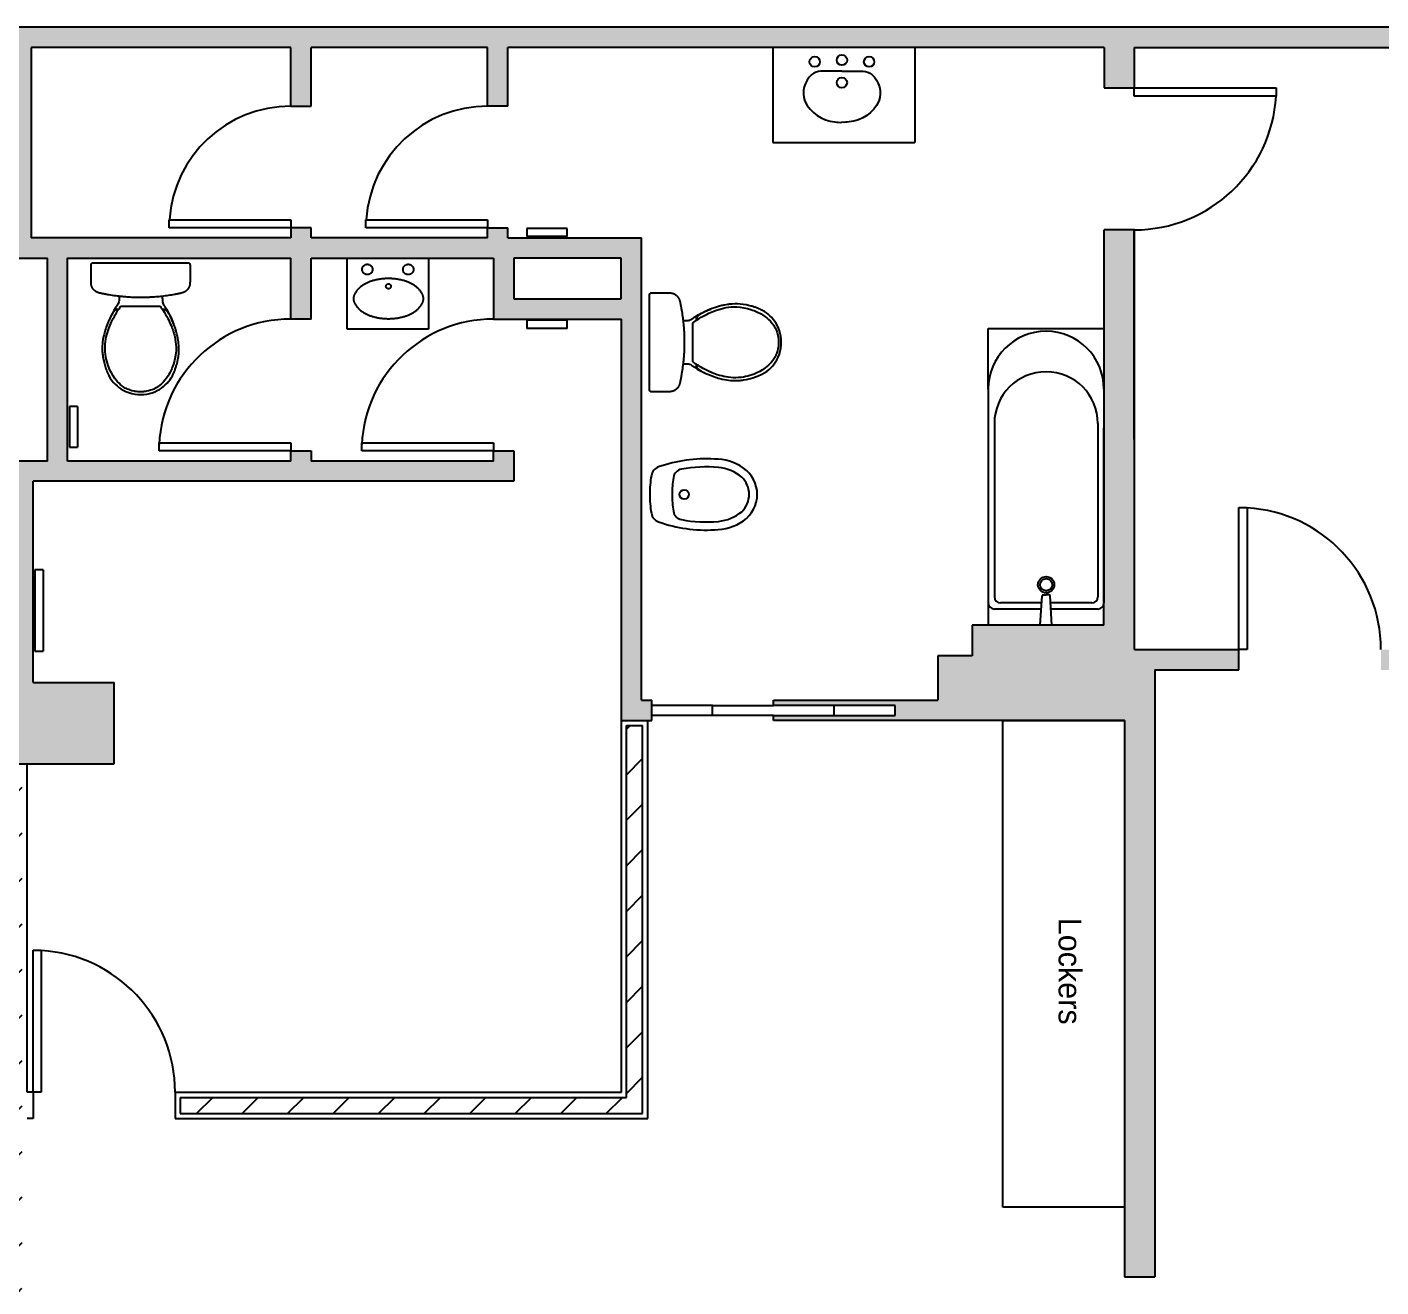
# Model space of a CAD drawing. Header units: millimetres. Extents: x 2242.9 to 2268.8, y 1264.1 to 1274.4.
# Drawn here: x 2256.73 to 2263.41, y 1268.21 to 1274.42 of the extents above; entities that cross this region are included whole.
import ezdxf

# ---------------------------------------------------------------- set-up
doc = ezdxf.new("R2010")
doc.units = ezdxf.units.MM
doc.linetypes.add('LINEA EJES', pattern=[30, 24, -3, 0, -3])
doc.layers.add('000 - EXISTENTE', color=252, linetype='Continuous', lineweight=20)
for name, color, linetype in [('CA-Puertas Existentes', 252, 'Continuous'), ('CA-Puertas Nuevas', 12, 'Continuous'), ('DU-Contorno', 30, 'Continuous'), ('EQ-Móvil', 151, 'Continuous'), ('EQ-Sanitario', 41, 'Continuous'), ('HT-Muros', 254, 'Continuous'), ('HT-Tabique', 253, 'Continuous'), ('MU-Muros', 7, 'Continuous'), ('PR-Rejillas Ventilacion', 252, 'Continuous')]:
    doc.layers.add(name, color=color, linetype=linetype)
doc.styles.add('OpenGostTypeA-Regular', font='OpenGostTypeA-Regular')

# ---------------------------------------------------------------- blocks, each defined once
blk = doc.blocks.new('000 - EQUIPAMIENTO - BIDE')
blk.add_line((2036.504547, 865.972566), (2036.504547, 865.972566))
for points in [[(2036.63748, 865.780754, 0.246826), (2036.767629, 865.849171, 0.151861), (2036.811957, 865.991754, 0.10033), (2036.772721, 866.267096, 0.271364), (2036.730166, 866.302888, 0.042357), (2036.63748, 866.310754, 0.042357), (2036.544794, 866.302888, 0.271364), (2036.502239, 866.267096, 0.10033), (2036.463003, 865.991754, 0.151861), (2036.507331, 865.849171, 0.246826)], [(2036.554735, 866.194494, 0.318789), (2036.513113, 866.154278, 0.069237), (2036.504547, 865.972566, 0.151427), (2036.552203, 865.857195, 0.20471), (2036.63748, 865.820754, 0.20471), (2036.722757, 865.857195, 0.151427), (2036.770413, 865.972566, 0.069237), (2036.761847, 866.154278, 0.318789), (2036.720225, 866.194494, 0.037773), (2036.63748, 866.200754, 0.037773)]]:
    blk.add_lwpolyline(points, format="xyb", close=True)
blk.add_circle((2036.63748, 866.140754), 0.023)
blk = doc.blocks.new('000 - EQUIPAMIENTO - BAÑADERA')
for p, q in [((2037.019079, 865.18135), (2037.019079, 865.412427)), ((2038.104079, 865.442427), (2037.049079, 865.442427)), ((2037.934079, 865.412427), (2037.079079, 865.412427)), ((2037.049079, 865.179469), (2037.049079, 865.382427)), ((2036.939079, 865.186364), (2037.084584, 865.177243)), ((2037.089079, 865.172269), (2037.089079, 865.157427)), ((2037.089079, 865.142585), (2037.089079, 865.157427)), ((2036.939079, 865.128489), (2037.084584, 865.13761)), ((2037.019079, 864.902427), (2037.019079, 865.133504)), ((2037.049079, 864.932427), (2037.049079, 865.135384)), ((2037.934079, 864.902427), (2037.079079, 864.902427)), ((2038.104079, 864.872427), (2037.049079, 864.872427))]:
    blk.add_line(p, q)
for radius in [0.04, 0.03]:
    blk.add_circle((2037.139079, 865.157427), radius)
for centre, radius, start, end in [((2037.049079, 865.412427), 0.03, 90, 180), ((2037.079079, 865.382427), 0.03, 90, 180), ((2037.934079, 865.157427), 0.255, 270, 90), ((2038.104079, 865.157427), 0.285, 270, 90), ((2037.084079, 865.172269), 0.005, 0, 84.202661), ((2037.084079, 865.142585), 0.005, 275.797339, 0), ((2037.049079, 864.902427), 0.03, 180, 270), ((2037.079079, 864.932427), 0.03, 180, 270)]:
    blk.add_arc(centre, radius, start, end)
blk = doc.blocks.new('000 - EQUIPAMIENTO - BACHA BAÑO')
for points in [[(2038.561443, 865.267825), (2038.561443, 865.337212, 0.158803), (2038.550724, 865.366367, 0.306706), (2038.463207, 865.389512, 0.265667), (2038.395124, 865.291248, 0.063087), (2038.393646, 865.267825)], [(2038.561443, 865.267825), (2038.561443, 865.198438, -0.158803), (2038.550724, 865.169284, -0.306706), (2038.463207, 865.146138, -0.265667), (2038.395124, 865.244402, -0.063087), (2038.393646, 865.267825)]]:
    blk.add_lwpolyline(points, format="xyb")
for centre, radius in [((2038.592872, 865.357317), 0.017046), ((2038.524068, 865.267825), 0.01678), ((2038.598199, 865.267825), 0.017046), ((2038.592872, 865.178333), 0.017046)]:
    blk.add_circle(centre, radius)
blk = doc.blocks.new('Inodoro Andina Planta')
for points in [[(716.546456, 775.325857, 0), (716.546456, 775.280072, 0), (716.546456, 775.265051, 0), (716.546456, 775.259751, 0), (716.546456, 775.249779, 0), (716.546433, 775.249309, 0), (716.546392, 775.248841, 0), (716.546323, 775.248381, 0), (716.546237, 775.247922, 0), (716.546157, 775.247618, 0), (716.546065, 775.247318, 0), (716.545954, 775.247022, 0), (716.545829, 775.24673, 0), (716.545718, 775.246484, 0), (716.545419, 775.245909, 0), (716.545072, 775.245361, 0), (716.544681, 775.244843, 0), (716.544253, 775.244356, 0), (716.543792, 775.243903, 0), (716.543301, 775.243484, 0), (716.542783, 775.2431, 0), (716.542241, 775.242751, 0), (716.54162, 775.242406, 0), (716.540976, 775.242103, 0), (716.540314, 775.241843, 0), (716.539485, 775.241583, 0), (716.538637, 775.241387, 0), (716.537913, 775.241271, 0), (716.537182, 775.2412, 0), (716.536448, 775.241174, 0), (716.516333, 775.241119, 0), (716.474658, 775.241004, 0), (716.474562, 775.241004, 0), (716.474493, 775.241004, 0), (716.474425, 775.241003, 0), (716.474357, 775.241003, 0), (716.474222, 775.241003, 0), (716.474087, 775.241003, 0), (716.47192, 775.241, 0), (716.463245, 775.241031, 0), (716.454558, 775.241129, 0), (716.452384, 775.241163, 0), (716.451297, 775.241182, 0), (716.451238, 775.241183, 0), (716.451201, 775.241184, 0), (716.451178, 775.241184, 0), (716.451156, 775.241185, 0), (716.45111, 775.241185, 0), (716.451065, 775.241186, 0), (716.450884, 775.241189, 0), (716.449433, 775.241213, 0), (716.447499, 775.241253, 0), (716.445566, 775.241319, 0), (716.443635, 775.241431, 0), (716.443454, 775.241444, 0), (716.443375, 775.241451, 0), (716.443269, 775.241459, 0), (716.443156, 775.241468, 0), (716.442496, 775.241528, 0), (716.441176, 775.241676, 0), (716.439857, 775.24186, 0), (716.438542, 775.242082, 0), (716.436797, 775.242432, 0), (716.435064, 775.242844, 0), (716.433347, 775.243317, 0), (716.432073, 775.243709, 0), (716.430811, 775.244134, 0), (716.429565, 775.24459, 0), (716.429375, 775.244663, 0), (716.429209, 775.244728, 0), (716.429046, 775.244791, 0), (716.428546, 775.244991, 0), (716.427231, 775.245548, 0), (716.425937, 775.24614, 0), (716.424665, 775.246768, 0), (716.423413, 775.247431, 0), (716.42218, 775.24813, 0), (716.420964, 775.248865, 0), (716.420063, 775.249439, 0), (716.419616, 775.249734, 0), (716.419393, 775.249883, 0), (716.419299, 775.249947, 0), (716.419226, 775.249996, 0), (716.418139, 775.250753, 0), (716.416713, 775.251809, 0), (716.415324, 775.252913, 0), (716.413984, 775.254062, 0), (716.413739, 775.254281, 0), (716.413645, 775.254367, 0), (716.413534, 775.254469, 0), (716.413418, 775.254575, 0), (716.412742, 775.255211, 0), (716.411431, 775.256523, 0), (716.410173, 775.257884, 0), (716.408968, 775.259294, 0), (716.407817, 775.26075, 0), (716.407262, 775.261494, 0), (716.407126, 775.261681, 0), (716.407, 775.261856, 0), (716.406767, 775.26218, 0), (716.405829, 775.263516, 0), (716.404897, 775.264901, 0), (716.403995, 775.266317, 0), (716.403147, 775.267746, 0), (716.402751, 775.268461, 0), (716.402377, 775.269172, 0), (716.402332, 775.269261, 0), (716.402307, 775.269311, 0), (716.40227, 775.269386, 0), (716.40223, 775.269464, 0), (716.402013, 775.269901, 0), (716.401593, 775.270769, 0), (716.400806, 775.272486, 0), (716.400084, 775.274187, 0), (716.399423, 775.275881, 0), (716.398815, 775.277576, 0), (716.398255, 775.279284, 0), (716.397736, 775.281012, 0), (716.397254, 775.282771, 0), (716.396801, 775.284569, 0), (716.396372, 775.286417, 0), (716.396165, 775.287362, 0), (716.396097, 775.287676, 0), (716.396029, 775.287998, 0), (716.395954, 775.288354, 0), (716.395475, 775.290653, 0), (716.394992, 775.292993, 0), (716.394508, 775.295363, 0), (716.393865, 775.298556, 0), (716.393226, 775.301768, 0), (716.392598, 775.304977, 0), (716.392136, 775.307369, 0), (716.391684, 775.30974, 0), (716.391243, 775.31208, 0), (716.391028, 775.313236, 0), (716.390975, 775.313523, 0), (716.390961, 775.313595, 0), (716.390958, 775.313613, 0), (716.390955, 775.313631, 0), (716.390949, 775.313662, 0), (716.390939, 775.313718, 0), (716.390927, 775.313781, 0), (716.390861, 775.314141, 0), (716.390794, 775.3145, 0), (716.39027, 775.317376, 0), (716.388913, 775.325051, 0), (716.38762, 775.332736, 0), (716.38639, 775.340432, 0), (716.385224, 775.348136, 0), (716.38412, 775.355849, 0), (716.38308, 775.363571, 0), (716.382103, 775.371301, 0), (716.38119, 775.379039, 0), (716.38034, 775.386784, 0), (716.379553, 775.394536, 0), (716.37883, 775.402295, 0), (716.378171, 775.410059, 0), (716.377575, 775.41783, 0), (716.377043, 775.425605, 0), (716.376575, 775.433386, 0), (716.376416, 775.436305, 0), (716.37634, 775.437765, 0), (716.376321, 775.43813, 0), (716.376303, 775.438495, 0), (716.376301, 775.438537, 0), (716.376299, 775.438566, 0), (716.376297, 775.4386, 0), (716.376296, 775.438634, 0), (716.376294, 775.438668, 0), (716.376291, 775.438736, 0), (716.376287, 775.438805, 0), (716.37618, 775.440985, 0), (716.375981, 775.445341, 0), (716.375706, 775.45229, 0), (716.375483, 775.459214, 0), (716.375313, 775.466111, 0), (716.375196, 775.472977, 0), (716.37513, 775.479811, 0), (716.375116, 775.484065, 0), (716.375116, 775.484596, 0), (716.375116, 775.484861, 0), (716.375115, 775.484894, 0), (716.375115, 775.484928, 0), (716.375115, 775.484974, 0), (716.375116, 775.485043, 0), (716.375116, 775.485197, 0), (716.375116, 775.485351, 0), (716.37512, 775.487814, 0), (716.37515, 775.492741, 0), (716.375232, 775.499309, 0), (716.375362, 775.505876, 0), (716.375541, 775.512441, 0), (716.375818, 775.520316, 0), (716.376163, 775.528188, 0), (716.376577, 775.536056, 0), (716.377057, 775.543921, 0), (716.377605, 775.551781, 0), (716.378113, 775.558327, 0), (716.378666, 775.56487, 0), (716.379265, 775.571409, 0), (716.379744, 775.57631, 0), (716.380248, 775.581209, 0), (716.380778, 775.586106, 0), (716.381052, 775.588553, 0), (716.381122, 775.589165, 0), (716.381192, 775.589777, 0), (716.381227, 775.590083, 0), (716.381262, 775.590389, 0), (716.38128, 775.590541, 0), (716.381297, 775.590694, 0), (716.381312, 775.590821, 0), (716.381323, 775.590918, 0), (716.382306, 775.599088, 0), (716.383359, 775.607256, 0), (716.384483, 775.615419, 0), (716.385675, 775.623573, 0), (716.386936, 775.631715, 0), (716.388264, 775.639843, 0), (716.389304, 775.645927, 0), (716.390381, 775.651999, 0), (716.390933, 775.655031, 0), (716.391073, 775.655788, 0), (716.391125, 775.656072, 0), (716.391178, 775.656356, 0), (716.39119, 775.656423, 0), (716.391202, 775.656486, 0), (716.391209, 775.656527, 0), (716.391316, 775.657102, 0), (716.391751, 775.659425, 0), (716.39235, 775.662576, 0), (716.392966, 775.665768, 0), (716.393596, 775.668979, 0), (716.394234, 775.672188, 0), (716.394877, 775.675374, 0), (716.395519, 775.678516, 0), (716.395998, 775.680831, 0), (716.396236, 775.681972, 0), (716.396273, 775.682146, 0), (716.396306, 775.682302, 0), (716.396339, 775.682456, 0), (716.396441, 775.682932, 0), (716.396858, 775.684799, 0), (716.397296, 775.686613, 0), (716.39776, 775.688383, 0), (716.398256, 775.690118, 0), (716.398791, 775.691828, 0), (716.39937, 775.693523, 0), (716.39987, 775.694874, 0), (716.400407, 775.696226, 0), (716.400982, 775.697584, 0), (716.401599, 775.698953, 0), (716.402261, 775.700338, 0), (716.402478, 775.700774, 0), (716.402507, 775.700831, 0), (716.402524, 775.700866, 0), (716.402539, 775.700894, 0), (716.402583, 775.700982, 0), (716.402767, 775.701337, 0), (716.403152, 775.70205, 0), (716.403558, 775.702763, 0), (716.403983, 775.703477, 0), (716.404873, 775.704894, 0), (716.405798, 775.706284, 0), (716.406732, 775.707629, 0), (716.406773, 775.707686, 0), (716.407843, 775.709126, 0), (716.408947, 775.710538, 0), (716.410094, 775.711914, 0), (716.411291, 775.713247, 0), (716.412076, 775.714067, 0), (716.412381, 775.714376, 0), (716.412847, 775.714835, 0), (716.412949, 775.714933, 0), (716.41358, 775.715529, 0), (716.413775, 775.715708, 0), (716.413886, 775.715809, 0), (716.41401, 775.715921, 0), (716.414295, 775.716175, 0), (716.414501, 775.716356, 0), (716.415509, 775.717209, 0), (716.416491, 775.717995, 0), (716.417602, 775.718837, 0), (716.418181, 775.719259, 0), (716.418274, 775.719325, 0), (716.418676, 775.71961, 0), (716.419218, 775.719984, 0), (716.419354, 775.720077, 0), (716.419436, 775.720133, 0), (716.419541, 775.720203, 0), (716.419985, 775.720499, 0), (716.420002, 775.72051, 0), (716.421263, 775.721314, 0), (716.422541, 775.722078, 0), (716.423732, 775.722745, 0), (716.42494, 775.723378, 0), (716.426102, 775.723947, 0), (716.427282, 775.724486, 0), (716.427425, 775.724549, 0), (716.428407, 775.724965, 0), (716.429403, 775.725361, 0), (716.429599, 775.725436, 0), (716.429834, 775.725525, 0), (716.430083, 775.725617, 0), (716.430824, 775.725882, 0), (716.431391, 775.726076, 0), (716.431727, 775.726186, 0), (716.43233, 775.726378, 0), (716.43349, 775.726724, 0), (716.434663, 775.727043, 0), (716.436257, 775.727429, 0), (716.437865, 775.727764, 0), (716.438558, 775.727892, 0), (716.440144, 775.728149, 0), (716.441732, 775.728355, 0), (716.443318, 775.728511, 0), (716.444898, 775.728615, 0), (716.445684, 775.728648, 0), (716.446075, 775.728659, 0), (716.446271, 775.728663, 0), (716.446339, 775.728665, 0), (716.446424, 775.728667, 0), (716.446507, 775.728668, 0), (716.446589, 775.72867, 0), (716.449217, 775.728718, 0), (716.454474, 775.728796, 0), (716.459731, 775.72885, 0), (716.464988, 775.728885, 0), (716.470246, 775.728904, 0), (716.472875, 775.728909, 0), (716.473532, 775.728909, 0), (716.474189, 775.72891, 0), (716.474353, 775.72891, 0), (716.474518, 775.72891, 0), (716.516952, 775.728944, 0), (716.5364, 775.72896, 0), (716.536988, 775.728943, 0), (716.537573, 775.728894, 0), (716.538124, 775.72882, 0), (716.538671, 775.728715, 0), (716.539148, 775.728604, 0), (716.539619, 775.728472, 0), (716.540085, 775.72832, 0), (716.540542, 775.728148, 0), (716.541134, 775.727887, 0), (716.541708, 775.727589, 0), (716.542263, 775.727258, 0), (716.542828, 775.726867, 0), (716.543366, 775.72644, 0), (716.543714, 775.726121, 0), (716.544053, 775.72579, 0), (716.544372, 775.725441, 0), (716.544672, 775.725074, 0), (716.544952, 775.724692, 0), (716.545212, 775.724297, 0), (716.545451, 775.723886, 0), (716.545665, 775.723464, 0), (716.545854, 775.723035, 0), (716.546043, 775.722529, 0), (716.5462, 775.722013, 0), (716.546318, 775.721488, 0), (716.546395, 775.720954, 0), (716.546442, 775.720415, 0), (716.546474, 775.719874, 0), (716.546473, 775.719528, 0), (716.546473, 775.719485, 0), (716.546473, 775.719446, 0), (716.546473, 775.719207, 0), (716.546473, 775.718776, 0), (716.546473, 775.718706, 0), (716.546471, 775.716298, 0), (716.546471, 775.716158, 0), (716.546471, 775.71574, 0), (716.546469, 775.713878, 0), (716.546468, 775.712402, 0), (716.546466, 775.709321, 0), (716.546464, 775.704865, 0), (716.546435, 775.610113, 0), (716.546435, 775.515361, 0), (716.546448, 775.420609, 0), (716.546456, 775.325857, 0)], [(716.316573, 775.593171, 0), (716.31657, 775.597129, 0), (716.316493, 775.600158, 0), (716.315794, 775.603681, 0), (716.314617, 775.606914, 0), (716.313076, 775.609911, 0), (716.311251, 775.61254, 0), (716.309128, 775.614914, 0), (716.306623, 775.617143, 0), (716.303852, 775.619203, 0), (716.303491, 775.619452, 0), (716.303275, 775.619599, 0), (716.291566, 775.62694, 0), (716.279039, 775.633595, 0), (716.277408, 775.63438, 0), (716.275763, 775.635152, 0), (716.272667, 775.63657, 0), (716.268224, 775.638567, 0), (716.263751, 775.640534, 0), (716.259248, 775.64247, 0), (716.254716, 775.644372, 0), (716.242093, 775.649417, 0), (716.229346, 775.654118, 0), (716.2221, 775.656607, 0), (716.214854, 775.658958, 0), (716.207609, 775.66117, 0), (716.200363, 775.663239, 0), (716.193318, 775.66511, 0), (716.188577, 775.666278, 0), (716.177441, 775.668692, 0), (716.166376, 775.670639, 0), (716.156569, 775.671992, 0), (716.14684, 775.672992, 0), (716.137271, 775.673643, 0), (716.128958, 775.673928, 0), (716.123722, 775.673966, 0), (716.118532, 775.673894, 0), (716.113389, 775.673715, 0), (716.108294, 775.673429, 0), (716.103249, 775.67304, 0), (716.099381, 775.672624, 0), (716.095519, 775.67215, 0), (716.091662, 775.671633, 0), (716.087808, 775.671092, 0), (716.083955, 775.670541, 0), (716.068494, 775.6679, 0), (716.049531, 775.663507, 0), (716.037225, 775.659989, 0), (716.024346, 775.655736, 0), (716.020104, 775.654205, 0), (716.018216, 775.653501, 0), (716.016856, 775.652983, 0), (716.01546, 775.652442, 0), (716.014029, 775.651877, 0), (716.007469, 775.649168, 0), (716.000272, 775.645987, 0), (715.998044, 775.644981, 0), (715.995827, 775.643953, 0), (715.993624, 775.642898, 0), (715.991438, 775.641807, 0), (715.990934, 775.641548, 0), (715.989334, 775.640715, 0), (715.977699, 775.634003, 0), (715.966891, 775.626614, 0), (715.956902, 775.618614, 0), (715.947724, 775.610063, 0), (715.939349, 775.601022, 0), (715.931766, 775.591546, 0), (715.924966, 775.581688, 0), (715.918937, 775.571501, 0), (715.912079, 775.557487, 0), (715.906544, 775.54308, 0), (715.902303, 775.528381, 0), (715.899322, 775.513482, 0), (715.897569, 775.498472, 0), (715.897009, 775.48343, 0), (715.897633, 775.468741, 0), (715.899391, 775.454543, 0), (715.902193, 775.440879, 0), (715.905953, 775.42779, 0), (715.910589, 775.415309, 0), (715.916023, 775.403464, 0), (715.922182, 775.392278, 0), (715.928994, 775.381771, 0), (715.936393, 775.371955, 0), (715.944316, 775.362842, 0), (715.952702, 775.354438, 0), (715.961497, 775.346744, 0), (715.970645, 775.33976, 0), (715.980096, 775.33348, 0), (715.989803, 775.327898, 0), (715.991647, 775.326929, 0), (715.992629, 775.326418, 0), (715.992883, 775.326302, 0), (715.997154, 775.324318, 0), (716.001429, 775.322341, 0), (716.007527, 775.319683, 0), (716.013473, 775.317217, 0), (716.018984, 775.315055, 0), (716.020122, 775.314626, 0), (716.022829, 775.313631, 0), (716.026585, 775.312309, 0), (716.030383, 775.311036, 0), (716.034215, 775.309812, 0), (716.038071, 775.308638, 0), (716.041945, 775.307514, 0), (716.045827, 775.306442, 0), (716.058005, 775.303409, 0), (716.069992, 775.300889, 0), (716.084915, 775.298393, 0), (716.098946, 775.296728, 0), (716.112229, 775.295843, 0), (716.125667, 775.295718, 0), (716.138617, 775.296263, 0), (716.1481, 775.297121, 0), (716.15098, 775.297412, 0), (716.153854, 775.297751, 0), (716.156727, 775.298116, 0), (716.159599, 775.298484, 0), (716.162473, 775.298834, 0), (716.176627, 775.301203, 0), (716.181087, 775.302101, 0), (716.185551, 775.303074, 0), (716.190018, 775.304122, 0), (716.194902, 775.305352, 0), (716.201718, 775.307191, 0), (716.221951, 775.313397, 0), (716.2421, 775.32064, 0), (716.262164, 775.328832, 0), (716.267621, 775.331219, 0), (716.273072, 775.333667, 0), (716.276302, 775.335152, 0), (716.27834, 775.336119, 0), (716.280373, 775.337113, 0), (716.2824, 775.338132, 0), (716.284422, 775.339177, 0), (716.295417, 775.3454, 0), (716.301556, 775.349302, 0), (716.303076, 775.35032, 0), (716.303266, 775.350448, 0), (716.307602, 775.353728, 0), (716.310321, 775.356402, 0), (716.312468, 775.359187, 0), (716.314148, 775.362115, 0), (716.31533, 775.365058, 0), (716.316235, 775.368872, 0), (716.31665, 775.372447, 0), (716.316615, 775.37513, 0), (716.316579, 775.376347, 0), (716.316573, 775.376889, 0), (716.316573, 775.376947, 0)], [(716.332353, 775.566282, 0), (716.332353, 775.403771, 0), (716.332353, 775.390195, 0), (716.332353, 775.389816, 0), (716.332256, 775.389016, 0), (716.331974, 775.38825, 0), (716.331529, 775.387571, 0), (716.330946, 775.387022, 0), (716.328594, 775.385301, 0), (716.314617, 775.375588, 0), (716.301243, 775.367058, 0), (716.291571, 775.361312, 0), (716.282334, 775.356133, 0), (716.272669, 775.351003, 0), (716.263218, 775.346232, 0), (716.254354, 775.341992, 0), (716.246096, 775.338257, 0), (716.237163, 775.334462, 0), (716.229119, 775.331272, 0), (716.221992, 775.328629, 0), (716.215802, 775.326479, 0), (716.210333, 775.324683, 0), (716.20463, 775.322893, 0), (716.198895, 775.321185, 0), (716.19313, 775.319565, 0), (716.187334, 775.318042, 0), (716.181509, 775.316624, 0), (716.16893, 775.313975, 0), (716.156225, 775.311924, 0), (716.143402, 775.310551, 0), (716.130441, 775.309939, 0), (716.116498, 775.310149, 0), (716.099009, 775.311584, 0), (716.081494, 775.314267, 0), (716.064003, 775.318131, 0), (716.046586, 775.323107, 0), (716.038434, 775.325814, 0), (716.031401, 775.328391, 0), (716.024382, 775.331214, 0), (716.017349, 775.334307, 0), (716.010313, 775.337682, 0), (716.003287, 775.341347, 0), (715.996284, 775.345315, 0), (715.989319, 775.349596, 0), (715.978293, 775.357123, 0), (715.968445, 775.364714, 0), (715.959289, 775.372629, 0), (715.950244, 775.381518, 0), (715.941494, 775.391523, 0), (715.937306, 775.396987, 0), (715.933288, 775.402782, 0), (715.92968, 775.408593, 0), (715.926694, 775.414056, 0), (715.923944, 775.419786, 0), (715.920776, 775.427474, 0), (715.917847, 775.436017, 0), (715.915213, 775.445418, 0), (715.912918, 775.455653, 0), (715.912483, 775.457894, 0), (715.912355, 775.45861, 0), (715.912225, 775.459403, 0), (715.912095, 775.460271, 0), (715.911964, 775.461215, 0), (715.911834, 775.462234, 0), (715.911705, 775.463329, 0), (715.911336, 775.467011, 0), (715.911011, 775.471233, 0), (715.910752, 775.475875, 0), (715.910519, 775.484507, 0), (715.910582, 775.491932, 0), (715.910908, 775.499085, 0), (715.911509, 775.505717, 0), (715.911815, 775.508095, 0), (715.912155, 775.510315, 0), (715.912599, 775.512767, 0), (715.913485, 775.517151, 0), (715.915948, 775.527464, 0), (715.91878, 775.536953, 0), (715.921029, 775.543265, 0), (715.923453, 775.549184, 0), (715.926049, 775.554739, 0), (715.928863, 775.560043, 0), (715.932123, 775.565462, 0), (715.938565, 775.57475, 0), (715.945439, 775.583236, 0), (715.952676, 775.591047, 0), (715.96018, 775.59824, 0), (715.967858, 775.604864, 0), (715.975857, 775.61113, 0), (715.989624, 775.620646, 0), (716.0035, 775.62882, 0), (716.017382, 775.635765, 0), (716.031164, 775.641575, 0), (716.04029, 775.644879, 0), (716.051339, 775.64841, 0), (716.062358, 775.651496, 0), (716.073265, 775.654112, 0), (716.084095, 775.656263, 0), (716.094964, 775.657963, 0), (716.10805, 775.659377, 0), (716.121167, 775.660074, 0), (716.134098, 775.660021, 0), (716.146501, 775.659231, 0), (716.158995, 775.657731, 0), (716.169469, 775.655971, 0), (716.180028, 775.653769, 0), (716.190717, 775.651136, 0), (716.201527, 775.648098, 0), (716.21245, 775.644685, 0), (716.221963, 775.641432, 0), (716.238371, 775.635089, 0), (716.25516, 775.627685, 0), (716.272323, 775.619231, 0), (716.281794, 775.614213, 0), (716.290537, 775.609333, 0), (716.299617, 775.603984, 0), (716.30274, 775.602076, 0), (716.305896, 775.600108, 0), (716.309085, 775.598081, 0), (716.312306, 775.595992, 0), (716.315929, 775.593592, 0), (716.320032, 775.590807, 0), (716.324811, 775.58747, 0), (716.330244, 775.583549, 0), (716.330947, 775.583032, 0), (716.33153, 775.582492, 0), (716.331975, 775.581829, 0), (716.332256, 775.581074, 0), (716.332353, 775.580267, 0), (716.332353, 775.580221, 0), (716.332353, 775.566282, 0)], [(716.380757, 775.590973, 0), (716.360954, 775.590973, 0), (716.354277, 775.591601, 0), (716.348872, 775.593034, 0), (716.343789, 775.595169, 0), (716.339178, 775.597828, 0), (716.338101, 775.598558, 0), (716.337574, 775.598932, 0), (716.337395, 775.599061, 0), (716.337301, 775.59913, 0), (716.323962, 775.608441, 0), (716.31103, 775.616678, 0), (716.298376, 775.623977, 0), (716.285881, 775.630468, 0), (716.273436, 775.63627, 0), (716.271997, 775.6369, 0)], [(716.380866, 775.377629, 0), (716.371568, 775.377605, 0), (716.366918, 775.377589, 0), (716.364594, 775.377581, 0), (716.36285, 775.377576, 0), (716.362705, 775.377575, 0), (716.36256, 775.377574, 0), (716.362414, 775.377574, 0), (716.362292, 775.377574, 0), (716.361318, 775.377554, 0), (716.360349, 775.377521, 0), (716.358779, 775.377392, 0), (716.357214, 775.377212, 0), (716.355652, 775.376998, 0), (716.354092, 775.376762, 0), (716.352533, 775.376521, 0), (716.347279, 775.375029, 0), (716.342776, 775.373075, 0), (716.342509, 775.372959, 0), (716.3423, 775.372854, 0), (716.340903, 775.372083, 0), (716.339541, 775.37125, 0), (716.338746, 775.370724, 0), (716.338549, 775.370589, 0), (716.338452, 775.370519, 0), (716.33842, 775.370499, 0), (716.338401, 775.370488, 0), (716.338352, 775.370458, 0), (716.338033, 775.370234, 0), (716.337776, 775.370053, 0), (716.337764, 775.370045, 0), (716.33467, 775.367873, 0), (716.331564, 775.365718, 0), (716.325873, 775.361818, 0), (716.316409, 775.355793, 0), (716.307016, 775.350226, 0), (716.29072, 775.34145, 0), (716.274752, 775.333817, 0), (716.258595, 775.326952, 0), (716.24516, 775.321833, 0)]]:
    blk.add_polyline3d(points)
blk = doc.blocks.new('CA-Puerta 070')
for p, q in [((3270.714414, 1656.96152), (3270.714414, 1657.66152)), ((3270.714414, 1657.66152), (3270.754414, 1657.66152)), ((3270.754414, 1657.66152), (3270.754414, 1656.96152)), ((3270.754414, 1656.96152), (3270.714414, 1656.96152))]:
    blk.add_line(p, q)
blk.add_arc((3270.714414, 1656.96152), 0.7, 0, 86.724171)
blk = doc.blocks.new('CA-Puerta 060')
for p, q in [((3265.440196, 1659.04152), (3265.440196, 1659.08152)), ((3265.440196, 1659.08152), (3266.040196, 1659.08152)), ((3266.040196, 1659.08152), (3266.040196, 1659.04152)), ((3266.040196, 1659.04152), (3265.440196, 1659.04152))]:
    blk.add_line(p, q)
blk.add_arc((3266.040196, 1659.04152), 0.6, 90, 176.177446)
blk = doc.blocks.new('CA-Puerta 065')
for p, q in [((3265.390196, 1657.94152), (3265.390196, 1657.98152)), ((3265.390196, 1657.98152), (3266.040196, 1657.98152)), ((3266.040196, 1657.94152), (3265.390196, 1657.94152)), ((3266.040196, 1657.98152), (3266.040196, 1657.94152))]:
    blk.add_line(p, q)
blk.add_arc((3266.039414, 1657.94152), 0.65, 90, 177.190167)
blk = doc.blocks.new('CA-Puerta Corrediza')
at = {"ltscale": 15}
for p, q in [((3268.119414, 1656.686457), (3267.819414, 1656.686457)), ((3268.119414, 1656.636457), (3267.819414, 1656.636457))]:
    blk.add_line(p, q, dxfattribs=at)
for p, q in [((3268.119414, 1656.636457), (3268.119414, 1656.686457)), ((3268.119414, 1656.686457), (3268.419414, 1656.686457)), ((3269.019414, 1656.686457), (3268.419414, 1656.686457)), ((3268.719414, 1656.636457), (3268.719414, 1656.686457)), ((3269.019414, 1656.636457), (3269.019414, 1656.686457)), ((3268.419414, 1656.636457), (3268.119414, 1656.636457)), ((3268.419414, 1656.636457), (3269.019414, 1656.636457))]:
    blk.add_line(p, q)

msp = doc.modelspace()

# ---------------------------------------------------------------- hatches: boundary and pattern name
at = {"layer": 'HT-Muros', "transparency": 33554687}
h = msp.add_hatch(color=256, dxfattribs=at)
h.dxf.hatch_style = 1
h.paths.add_polyline_path([(2257.1604, 1271.1893), (2256.7604, 1271.1893), (2256.7604, 1272.1821), (2259.1304, 1272.1821), (2259.1304, 1272.3321), (2259.0304, 1272.3321), (2259.0304, 1272.2821), (2258.1304, 1272.2821), (2258.1304, 1272.3321), (2258.0304, 1272.3321), (2258.0304, 1272.2821), (2256.9304, 1272.2821), (2256.9304, 1273.2821), (2258.0304, 1273.2821), (2258.0304, 1272.9821), (2258.1304, 1272.9821), (2258.1304, 1273.2821), (2259.0304, 1273.2821), (2259.0304, 1272.9821), (2259.6605, 1272.9821), (2259.6605, 1271.002), (2259.8104, 1271.002), (2259.8104, 1271.102), (2259.7604, 1271.102), (2259.7604, 1273.3821), (2259.1012, 1273.3821), (2259.1012, 1273.4321), (2259.0012, 1273.4321), (2259.0012, 1273.3821), (2258.1312, 1273.3821), (2258.1312, 1273.4321), (2258.0312, 1273.4321), (2258.0312, 1273.3821), (2256.7512, 1273.3821), (2256.7512, 1274.3221), (2258.0312, 1274.3221), (2258.0312, 1274.0321), (2258.1312, 1274.0321), (2258.1312, 1274.3221), (2259.0012, 1274.3221), (2259.0012, 1274.0321), (2259.1012, 1274.0321), (2259.1012, 1274.3221), (2262.0408, 1274.3221), (2262.0408, 1274.1221), (2262.1897, 1274.1221), (2262.1897, 1274.3221), (2266.8304, 1274.3221), (2266.8304, 1274.1721), (2266.9804, 1274.1721), (2266.9804, 1274.3221), (2268.6304, 1274.3221), (2268.6304, 1264.6521), (2266.9804, 1264.6521), (2266.9804, 1264.8321), (2266.8304, 1264.8321), (2266.8304, 1264.6421), (2262.2904, 1264.6421), (2262.2904, 1265.0552), (2262.1404, 1265.0552), (2262.1404, 1264.7421), (2261.1804, 1264.7421), (2261.1804, 1264.842), (2260.6604, 1264.842), (2260.6602, 1264.7421), (2260.5604, 1264.7421), (2260.5604, 1264.592), (2258.6104, 1264.592), (2258.6104, 1264.792), (2258.2304, 1264.792), (2258.2304, 1264.492), (2254.6304, 1264.492), (2254.6304, 1264.992), (2253.2704, 1264.992), (2253.2704, 1264.812), (2253.1704, 1264.812), (2253.1704, 1264.672), (2251.5004, 1264.672), (2251.5004, 1264.975), (2250.5004, 1264.975), (2250.5004, 1264.845), (2250.3704, 1264.845), (2250.3704, 1264.345), (2248.7004, 1264.345), (2248.7004, 1264.885), (2248.0504, 1264.885), (2248.0504, 1264.665), (2247.2804, 1264.665), (2247.2804, 1264.325), (2245.0504, 1264.325), (2245.0504, 1264.775), (2244.9004, 1264.775), (2244.9004, 1264.925), (2244.8004, 1264.925), (2244.8004, 1265.789), (2244.6504, 1265.789), (2244.6504, 1264.325), (2244.3004, 1264.325), (2244.3004, 1264.139), (2268.7804, 1264.139), (2268.7804, 1274.4221), (2256.6512, 1274.4221), (2256.6512, 1273.2821), (2256.8304, 1273.2821), (2256.8304, 1272.2821), (2256.6604, 1272.2821), (2256.6604, 1271.1893), (2254.1903, 1271.1893), (2254.1903, 1271.7887), (2250.8504, 1271.7887), (2250.8504, 1271.359), (2244.3004, 1271.359), (2244.3004, 1270.989), (2245.7504, 1270.989), (2245.7504, 1271.089), (2247.9504, 1271.089), (2247.9504, 1270.889), (2248.7504, 1270.889), (2248.7504, 1271.089), (2250.5504, 1271.089), (2250.5504, 1270.989), (2250.8504, 1270.989), (2250.8504, 1271.089), (2250.9504, 1271.089), (2250.9504, 1271.5887), (2251.3704, 1271.5887), (2251.3704, 1271.6887), (2254.0403, 1271.6887), (2254.0403, 1271.1893), (2253.8403, 1271.1893), (2253.8403, 1270.7895), (2257.1604, 1270.789)])
h.paths.add_polyline_path([(2259.1304, 1273.2821), (2259.6601, 1273.2821), (2259.6601, 1273.0821), (2259.1304, 1273.0821)], flags=16)
h = msp.add_hatch(color=256, dxfattribs=at)
h.dxf.hatch_style = 1
h.paths.add_polyline_path([(2262.2904, 1271.2521), (2262.7054, 1271.2521), (2262.7054, 1271.3521), (2262.1897, 1271.3521), (2262.1891, 1273.4221), (2262.0406, 1273.4221), (2262.0397, 1271.472), (2261.3902, 1271.472), (2261.3902, 1271.322), (2261.2202, 1271.322), (2261.2202, 1271.102), (2260.4104, 1271.102), (2260.4104, 1271.077), (2261.0104, 1271.077), (2261.0104, 1271.027), (2260.4104, 1271.027), (2260.4104, 1271.002), (2262.1404, 1271.002), (2262.1406, 1271.002), (2262.1406, 1268.602), (2262.1404, 1268.259), (2262.2904, 1268.259)])
h.paths.add_polyline_path([(2266.9804, 1272.0721), (2266.8304, 1272.0721), (2266.8304, 1271.3521), (2263.4054, 1271.3521), (2263.4054, 1271.2521), (2263.8204, 1271.2521), (2263.8204, 1270.9521), (2263.9204, 1270.9521), (2263.9204, 1271.2521), (2266.8304, 1271.2521), (2266.8304, 1270.7621), (2266.9804, 1270.7621)])
h.paths.add_polyline_path([(2263.9204, 1270.2521), (2263.8204, 1270.2521), (2263.8204, 1268.4121), (2266.8304, 1268.4121), (2266.8304, 1268.2121), (2266.9804, 1268.2121), (2266.9804, 1268.6621), (2266.8304, 1268.6621), (2266.8304, 1268.5121), (2263.9204, 1268.5121)])
h.paths.add_polyline_path([(2244.8004, 1266.889), (2244.3004, 1266.889), (2244.3004, 1266.789), (2244.6504, 1266.789), (2244.6504, 1266.689), (2244.8004, 1266.689), (2244.8004, 1266.789)])
at = {"layer": 'HT-Tabique', "transparency": 33554687}
h = msp.add_hatch(dxfattribs=at)
h.set_pattern_fill('ANSI31', color=256, scale=0.05)
h.paths.add_polyline_path([(2248.9354, 1266.864), (2244.8254, 1266.864), (2244.8254, 1266.784), (2248.9354, 1266.784)])
h.paths.add_polyline_path([(2256.7054, 1266.934), (2256.6254, 1266.934), (2256.6254, 1266.864), (2250.6554, 1266.864), (2250.6554, 1266.784), (2256.7054, 1266.784)])
h.paths.add_polyline_path([(2256.7057, 1270.7641), (2256.6255, 1270.7641), (2256.6254, 1268.184), (2256.7054, 1268.184)])
h.paths.add_polyline_path([(2259.7654, 1270.977), (2259.6855, 1270.977), (2259.6855, 1269.144), (2257.4604, 1269.144), (2257.4604, 1269.064), (2259.7654, 1269.064)])

# ---------------------------------------------------------------- linework, layer by layer
at = {"layer": '000 - EXISTENTE'}
msp.add_line((2262.0412, 1274.3221), (2259.1012, 1274.3221), dxfattribs=at)
at = {"layer": 'DU-Contorno'}
for p, q in [((2259.6605, 1269.169), (2259.6605, 1271.002)), ((2259.7904, 1269.039), (2259.7904, 1271.002)), ((2256.7304, 1269.169), (2256.7305, 1270.7891)), ((2256.7604, 1269.169), (2256.7304, 1269.169)), ((2256.7604, 1269.169), (2256.7604, 1269.039)), ((2257.4604, 1269.169), (2259.6605, 1269.169)), ((2257.4604, 1269.169), (2257.4604, 1269.039)), ((2256.7604, 1269.039), (2256.7304, 1269.039)), ((2257.4604, 1269.039), (2259.7904, 1269.039))]:
    msp.add_line(p, q, dxfattribs=at)
at = {"layer": 'DU-Contorno', "color": 253}
for p, q in [((2259.6855, 1269.144), (2259.6855, 1270.977)), ((2259.6855, 1270.977), (2259.7654, 1270.977)), ((2259.7654, 1269.064), (2259.7654, 1270.977)), ((2257.4854, 1269.144), (2259.6855, 1269.144)), ((2257.4854, 1269.144), (2257.4854, 1269.064)), ((2257.4854, 1269.064), (2259.7654, 1269.064))]:
    msp.add_line(p, q, dxfattribs=at)
at = {"layer": 'EQ-Móvil'}
msp.add_lwpolyline([(2261.5406, 1268.602), (2261.5406, 1271.002), (2262.1406, 1271.002), (2262.1406, 1268.602), (2261.5406, 1268.602)], dxfattribs=at)
at = {"layer": 'EQ-Sanitario'}
for p, q in [((2260.407, 1274.3221), (2260.407, 1273.8521)), ((2261.107, 1274.3221), (2261.107, 1273.8521)), ((2260.407, 1273.8521), (2261.107, 1273.8521)), ((2258.3093, 1272.9321), (2258.3093, 1273.2821)), ((2258.7093, 1273.2821), (2258.7093, 1272.9321)), ((2258.7093, 1272.9321), (2258.3093, 1272.9321)), ((2261.4697, 1272.637), (2261.4697, 1272.9351)), ((2261.4697, 1272.9351), (2262.0404, 1272.9349)), ((2261.4697, 1271.582), (2261.4697, 1271.472))]:
    msp.add_line(p, q, dxfattribs=at)
at = {"layer": 'EQ-Sanitario', "linetype": 'LINEA EJES'}
msp.add_lwpolyline([(2258.3397, 1273.0829, -0.139423), (2258.3475, 1273.1101, -0.107104), (2258.3827, 1273.1466, -0.080023), (2258.4371, 1273.1716, -0.067722), (2258.5122, 1273.1818, -0.067722), (2258.5873, 1273.1716, -0.080023), (2258.6417, 1273.1466, -0.107104), (2258.677, 1273.1101, -0.139423), (2258.6847, 1273.0829, -0.139423), (2258.677, 1273.0556, -0.107104), (2258.6417, 1273.0191, -0.080023), (2258.5873, 1272.9942, -0.067722), (2258.5122, 1272.9839, -0.067722), (2258.4371, 1272.9942, -0.080023), (2258.3827, 1273.0191, -0.107104), (2258.3475, 1273.0556, -0.139423)], format="xyb", close=True, dxfattribs=at)
for centre, radius in [((2258.4081, 1273.2267), 0.0257), ((2258.6097, 1273.2267), 0.0257), ((2258.5122, 1273.1437), 0.0123)]:
    msp.add_circle(centre, radius, dxfattribs=at)
at = {"layer": 'MU-Muros'}
for p, q in [((2268.7804, 1274.4221), (2256.6512, 1274.4221)), ((2258.0312, 1274.3221), (2256.7512, 1274.3221)), ((2258.0312, 1274.3221), (2256.7512, 1274.3221)), ((2256.7512, 1274.3221), (2256.7512, 1273.3821)), ((2258.0312, 1274.0321), (2258.0312, 1274.3221)), ((2259.0012, 1274.3221), (2258.1312, 1274.3221)), ((2258.1312, 1274.0321), (2258.1312, 1274.3221)), ((2259.0012, 1274.0321), (2259.0012, 1274.3221)), ((2259.1012, 1274.0321), (2259.1012, 1274.3221)), ((2262.0412, 1274.3221), (2259.1012, 1274.3221)), ((2262.0408, 1274.3221), (2262.0408, 1274.1221)), ((2262.1897, 1274.3221), (2266.8304, 1274.3221)), ((2262.1897, 1274.1221), (2262.1897, 1274.3221)), ((2262.0408, 1274.1221), (2262.1897, 1274.1221)), ((2258.0312, 1274.0321), (2258.1312, 1274.0321)), ((2259.1012, 1274.0321), (2259.0012, 1274.0321)), ((2258.1312, 1273.4321), (2258.0312, 1273.4321)), ((2258.0312, 1273.4321), (2258.0312, 1273.3821)), ((2258.1312, 1273.3821), (2258.1312, 1273.4321)), ((2259.0012, 1273.3821), (2259.0012, 1273.4321)), ((2259.0012, 1273.3821), (2259.0012, 1273.4321)), ((2259.0012, 1273.4321), (2259.1012, 1273.4321)), ((2259.1012, 1273.3821), (2259.1012, 1273.4321)), ((2262.0397, 1271.472), (2262.0406, 1273.4221)), ((2262.1897, 1273.4221), (2262.0404, 1273.4221)), ((2262.1897, 1271.3521), (2262.1897, 1273.4221)), ((2258.0312, 1273.3821), (2256.7512, 1273.3821)), ((2259.0012, 1273.3821), (2258.1312, 1273.3821)), ((2259.1012, 1273.3821), (2259.7601, 1273.3821)), ((2259.7604, 1271.102), (2259.7604, 1273.3821)), ((2256.6512, 1273.2821), (2256.8304, 1273.2821)), ((2256.8304, 1272.2821), (2256.8304, 1273.2821)), ((2256.9304, 1273.2821), (2258.0304, 1273.2821)), ((2258.1304, 1273.2821), (2259.0304, 1273.2821)), ((2259.0304, 1273.2821), (2259.0304, 1272.9821)), ((2259.1304, 1273.2821), (2259.1304, 1273.0821)), ((2259.6601, 1273.2821), (2259.1304, 1273.2821)), ((2259.6601, 1273.0821), (2259.6601, 1273.2821)), ((2259.1304, 1273.0821), (2259.6601, 1273.0821)), ((2259.0304, 1272.9821), (2259.6605, 1272.9821)), ((2259.6605, 1271.002), (2259.6605, 1272.9821)), ((2258.0304, 1272.2821), (2258.0304, 1272.3321)), ((2258.0304, 1272.3321), (2258.1304, 1272.3321)), ((2258.1304, 1272.3321), (2258.1304, 1272.2821)), ((2259.0304, 1272.2821), (2259.0304, 1272.3321)), ((2259.0304, 1272.3321), (2259.1304, 1272.3321)), ((2259.1304, 1272.3321), (2259.1304, 1272.1821)), ((2256.8304, 1272.2821), (2256.6604, 1272.2821)), ((2259.1304, 1272.1821), (2256.7604, 1272.1821)), ((2256.7604, 1271.1893), (2256.7604, 1272.1821)), ((2262.0397, 1271.472), (2261.3902, 1271.472)), ((2261.3902, 1271.472), (2261.3902, 1271.322)), ((2261.3902, 1271.322), (2261.2202, 1271.322)), ((2261.2202, 1271.322), (2261.2202, 1271.102)), ((2262.1897, 1271.3521), (2262.7054, 1271.3521)), ((2262.7054, 1271.2521), (2262.7054, 1271.3521)), ((2262.2904, 1271.2521), (2262.2904, 1268.259)), ((2262.2904, 1271.2521), (2262.7054, 1271.2521)), ((2256.7604, 1271.1893), (2257.1604, 1271.1893)), ((2257.1604, 1270.789), (2257.1604, 1271.1893)), ((2259.7604, 1271.102), (2259.8104, 1271.102)), ((2259.8104, 1271.002), (2259.8104, 1271.102)), ((2260.4104, 1271.077), (2260.4104, 1271.102)), ((2260.4104, 1271.102), (2261.2202, 1271.102)), ((2259.6605, 1271.002), (2259.8104, 1271.002)), ((2260.4104, 1271.002), (2260.4104, 1271.027)), ((2262.1404, 1271.002), (2260.4104, 1271.002)), ((2262.1404, 1271.002), (2262.1404, 1268.259)), ((2262.1404, 1268.259), (2262.2904, 1268.259))]:
    msp.add_line(p, q, dxfattribs=at)
for points in [[(2262.1897, 1271.3521), (2262.1891, 1273.4221)], [(2256.9304, 1272.2821), (2256.9304, 1273.2821), (2258.0304, 1273.2821)], [(2258.0304, 1272.9821), (2258.0304, 1273.2821)], [(2258.1304, 1272.9821), (2258.1304, 1273.2821)], [(2258.1304, 1272.9821), (2258.0304, 1272.9821)], [(2258.0304, 1272.2821), (2256.9304, 1272.2821)], [(2259.0304, 1272.2821), (2258.1304, 1272.2821)], [(2259.0304, 1272.2821), (2258.1304, 1272.2821)], [(2244.3004, 1270.989), (2245.7504, 1270.989), (2245.7504, 1271.089), (2247.9504, 1271.089), (2247.9504, 1270.889), (2248.7504, 1270.889), (2248.7504, 1271.089), (2250.5504, 1271.089), (2250.5504, 1270.989), (2250.8504, 1270.989), (2250.8504, 1271.089), (2250.9504, 1271.089), (2250.9504, 1271.5887), (2251.3704, 1271.5887), (2251.3704, 1271.6887), (2254.0403, 1271.6887), (2254.0403, 1271.1893), (2253.8403, 1271.1893), (2253.8403, 1270.7895), (2257.1604, 1270.789)]]:
    msp.add_lwpolyline(points, dxfattribs=at)
at = {"layer": 'PR-Rejillas Ventilacion', "linetype": 'Continuous'}
for p, q in [((2259.394, 1273.4291), (2259.194, 1273.4291)), ((2259.194, 1273.4291), (2259.194, 1273.3891)), ((2259.394, 1273.3891), (2259.194, 1273.3891)), ((2259.394, 1273.3891), (2259.394, 1273.4291)), ((2259.394, 1272.9762), (2259.194, 1272.9762)), ((2259.194, 1272.9762), (2259.194, 1272.9362)), ((2259.394, 1272.9362), (2259.194, 1272.9362)), ((2259.394, 1272.9362), (2259.394, 1272.9762)), ((2256.9393, 1272.5509), (2256.9393, 1272.3509)), ((2256.9793, 1272.5509), (2256.9393, 1272.5509)), ((2256.9793, 1272.5509), (2256.9793, 1272.3509)), ((2256.9393, 1272.3509), (2256.9793, 1272.3509)), ((2256.7693, 1271.7446), (2256.7693, 1271.3446)), ((2256.8093, 1271.7446), (2256.7693, 1271.7446)), ((2256.8093, 1271.7446), (2256.8093, 1271.3446)), ((2256.7693, 1271.3446), (2256.8093, 1271.3446))]:
    msp.add_line(p, q, dxfattribs=at)

# ---------------------------------------------------------------- block references
at = {"layer": 'CA-Puertas Existentes', "rotation": 270}
msp.add_blockref('CA-Puerta 070', (605.2281, 4544.8365), dxfattribs=at)
at = {"layer": 'CA-Puertas Existentes'}
for name, p in [('CA-Puerta 060', (-1008.009, -385.6094)), ('CA-Puerta 060', (-1007.039, -385.6094)), ('CA-Puerta 065', (-1008.009, -385.6094)), ('CA-Puerta 065', (-1007.0098, -385.6094)), ('CA-Puerta 070', (-1008.009, -385.6094)), ('CA-Puerta Corrediza', (-1008.009, -385.6094))]:
    msp.add_blockref(name, p, dxfattribs=at)
at = {"layer": 'CA-Puertas Nuevas'}
msp.add_blockref('CA-Puerta 070', (-1013.954, -387.7925), dxfattribs=at)
at = {"layer": 'EQ-Sanitario', "linetype": 'LINEA EJES', "xscale": 1.5, "yscale": 1.5, "zscale": 1.5, "rotation": 90}
msp.add_blockref('000 - EQUIPAMIENTO - BACHA BAÑO', (3558.6496, -1783.6381), dxfattribs=at)
at = {"layer": 'EQ-Sanitario'}
for name, p, rotation in [('Inodoro Andina Planta', (3032.7749, 556.713), 90), ('Inodoro Andina Planta', (2976.346, 2048.3525), 180), ('000 - EQUIPAMIENTO - BAÑADERA', (3126.9121, -765.4671), 90), ('000 - EQUIPAMIENTO - BIDE', (3126.1113, -764.5201), 90)]:
    msp.add_blockref(name, p, dxfattribs=dict(at, rotation=rotation))

# ---------------------------------------------------------------- texts
at = {"layer": 'EQ-Móvil', "insert": (2261.9289, 1270.0295), "char_height": 0.1125, "width": 1.410083, "attachment_point": 1, "rotation": 270, "style": 'OpenGostTypeA-Regular'}
msp.add_mtext('Lockers', dxfattribs=at)

doc.saveas('drawing.dxf')
